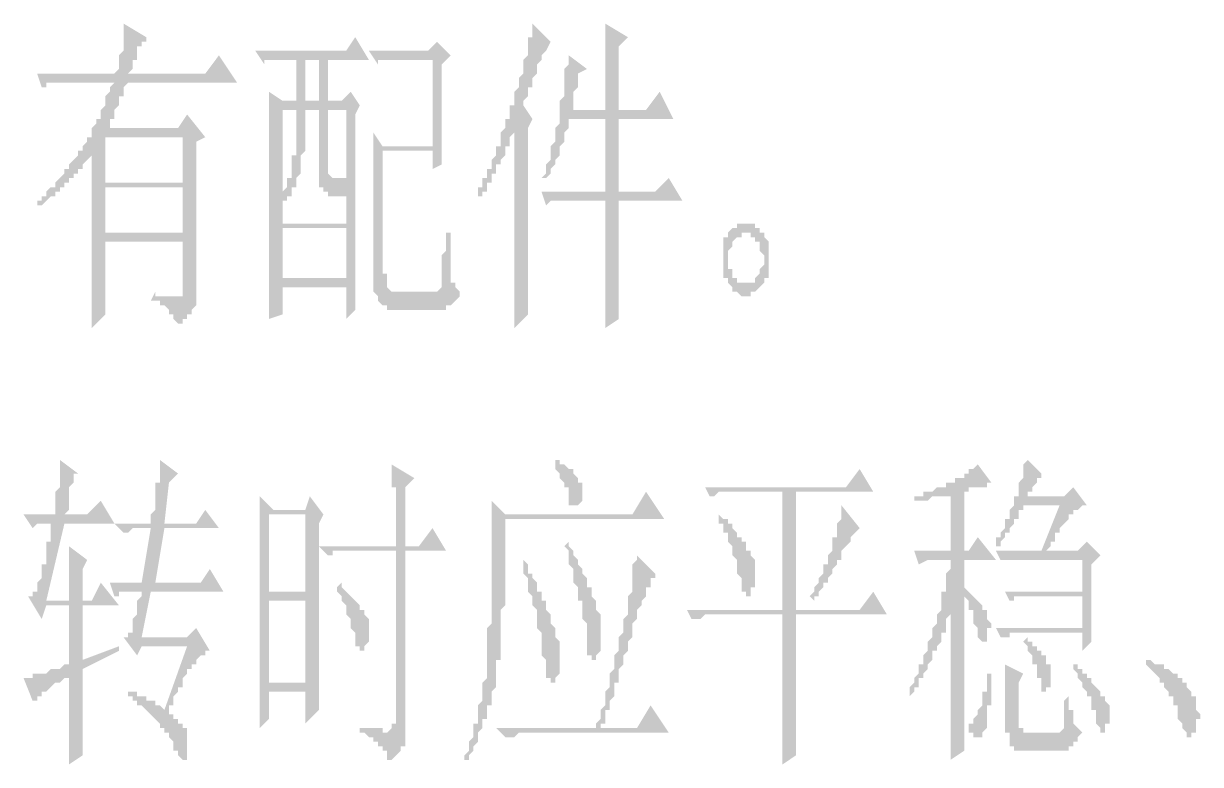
# Model space of a CAD drawing. Header units: millimetres. Extents: x 0 to 275, y 0 to 194.
# Drawn here: x 221.42 to 237.87, y 88.75 to 99.1 of the extents above; entities that cross this region are included whole.
import ezdxf

# ---------------------------------------------------------------- set-up
doc = ezdxf.new("R2010")
doc.units = ezdxf.units.MM

msp = doc.modelspace()

# ---------------------------------------------------------------- hatches: boundary and pattern name
h = msp.add_hatch(color=0)
h.paths.add_polyline_path([(222.5675, 97.514833), (223.647, 97.514833), (223.647, 96.879833), (222.5675, 96.879833)])
h.paths.add_polyline_path([(222.5675, 96.816333), (223.647, 96.816333), (223.647, 96.181333), (222.5675, 96.181333)])
h.paths.add_polyline_path([(223.266, 95.355833), (223.2025, 95.228833), (223.266, 95.228833), (223.3295, 95.228833), (223.3295, 95.165333), (223.393, 95.165333), (223.4565, 95.101833), (223.4565, 95.038333), (223.52, 95.038333), (223.52, 94.974833), (223.5835, 94.911333), (223.647, 94.911333), (223.647, 94.974833), (223.7105, 94.974833), (223.7105, 95.038333), (223.774, 95.038333), (223.774, 95.101833), (223.8375, 95.165333), (223.8375, 95.228833), (223.8375, 95.292333), (223.8375, 97.451333), (223.9645, 97.514833), (223.7105, 97.832333), (223.5835, 97.641833), (222.5675, 97.641833), (222.631, 97.641833), (222.631, 97.705333), (222.631, 97.768833), (222.6945, 97.768833), (222.6945, 97.832333), (222.6945, 97.895833), (222.758, 97.959333), (222.758, 98.022833), (222.758, 98.086333), (222.8215, 98.086333), (222.8215, 98.149833), (222.8215, 98.213333), (222.885, 98.276833), (224.409, 98.276833), (224.155, 98.657833), (223.9645, 98.403833), (222.885, 98.403833), (222.9485, 98.467333), (222.9485, 98.530833), (222.9485, 98.594333), (223.012, 98.594333), (223.012, 98.657833), (223.012, 98.721333), (223.012, 98.784833), (223.0755, 98.784833), (223.0755, 98.848333), (223.139, 98.848333), (223.139, 98.911833), (222.8215, 99.102333), (222.8215, 99.038833), (222.8215, 98.975333), (222.8215, 98.911833), (222.8215, 98.848333), (222.8215, 98.784833), (222.8215, 98.721333), (222.758, 98.657833), (222.758, 98.594333), (222.758, 98.530833), (222.758, 98.467333), (222.6945, 98.403833), (221.615, 98.403833), (221.6785, 98.213333), (221.742, 98.213333), (221.742, 98.276833), (221.8055, 98.276833), (221.869, 98.276833), (221.9325, 98.276833), (222.6945, 98.276833), (222.631, 98.213333), (222.631, 98.149833), (222.5675, 98.086333), (222.5675, 98.022833), (222.5675, 97.959333), (222.504, 97.895833), (222.504, 97.832333), (222.504, 97.768833), (222.4405, 97.768833), (222.4405, 97.705333), (222.377, 97.641833), (222.377, 97.578333), (222.377, 97.514833), (222.3135, 97.514833), (222.3135, 97.451333), (222.25, 97.387833), (222.25, 97.324333), (222.1865, 97.324333), (222.1865, 97.260833), (222.123, 97.197333), (222.0595, 97.133833), (222.0595, 97.070333), (221.996, 97.070333), (221.996, 97.006833), (221.9325, 96.943333), (221.869, 96.879833), (221.869, 96.816333), (221.8055, 96.816333), (221.742, 96.752833), (221.742, 96.689333), (221.6785, 96.689333), (221.6785, 96.625833), (221.615, 96.625833), (221.615, 96.562333), (221.6785, 96.562333), (221.742, 96.625833), (221.8055, 96.689333), (221.869, 96.689333), (221.869, 96.752833), (221.9325, 96.752833), (221.9325, 96.816333), (221.996, 96.816333), (221.996, 96.879833), (222.0595, 96.879833), (222.0595, 96.943333), (222.123, 96.943333), (222.123, 97.006833), (222.1865, 97.006833), (222.1865, 97.070333), (222.25, 97.070333), (222.25, 97.133833), (222.3135, 97.197333), (222.377, 97.260833), (222.377, 97.197333), (222.377, 97.133833), (222.377, 97.070333), (222.377, 96.943333), (222.377, 96.879833), (222.377, 96.816333), (222.377, 96.752833), (222.377, 96.689333), (222.377, 96.625833), (222.377, 96.562333), (222.377, 96.498833), (222.377, 96.435333), (222.377, 96.371833), (222.377, 96.308333), (222.377, 96.244833), (222.377, 96.181333), (222.377, 96.117833), (222.377, 96.054333), (222.377, 95.990833), (222.377, 95.927333), (222.377, 95.863833), (222.377, 95.800333), (222.377, 95.736833), (222.377, 95.673333), (222.377, 95.609833), (222.377, 95.546333), (222.377, 95.482833), (222.377, 95.419333), (222.377, 95.355833), (222.377, 95.292333), (222.377, 95.228833), (222.377, 95.165333), (222.377, 95.101833), (222.377, 95.038333), (222.377, 94.974833), (222.377, 94.911333), (222.377, 94.847833), (222.5675, 95.038333), (222.5675, 96.054333), (223.647, 96.054333), (223.647, 95.419333), (223.647, 95.355833), (223.647, 95.292333), (223.5835, 95.292333), (223.52, 95.292333), (223.4565, 95.292333), (223.393, 95.292333), (223.3295, 95.292333), (223.266, 95.292333)])
h = msp.add_hatch(color=0)
h.paths.add_polyline_path([(229.5525, 97.895833), (229.108, 97.895833), (229.108, 97.959333), (229.108, 98.022833), (229.108, 98.086333), (229.108, 98.149833), (229.1715, 98.213333), (229.1715, 98.276833), (229.1715, 98.340333), (229.1715, 98.403833), (229.2985, 98.467333), (229.0445, 98.657833), (229.0445, 98.594333), (229.0445, 98.530833), (228.981, 98.467333), (228.981, 98.403833), (228.981, 98.340333), (228.981, 98.276833), (228.981, 98.213333), (228.981, 98.149833), (228.981, 98.086333), (228.9175, 98.022833), (228.9175, 97.959333), (228.9175, 97.895833), (228.9175, 97.832333), (228.9175, 97.768833), (228.9175, 97.705333), (228.854, 97.641833), (228.854, 97.578333), (228.854, 97.514833), (228.854, 97.451333), (228.7905, 97.387833), (228.7905, 97.324333), (228.7905, 97.260833), (228.7905, 97.197333), (228.727, 97.133833), (228.727, 97.070333), (228.727, 97.006833), (228.6635, 96.943333), (228.727, 96.943333), (228.7905, 97.006833), (228.7905, 97.070333), (228.854, 97.133833), (228.854, 97.197333), (228.9175, 97.260833), (228.9175, 97.324333), (228.9175, 97.387833), (228.981, 97.451333), (228.981, 97.514833), (228.981, 97.578333), (229.0445, 97.641833), (229.0445, 97.705333), (229.0445, 97.768833), (229.5525, 97.768833), (229.5525, 96.752833), (228.6635, 96.752833), (228.727, 96.562333), (228.7905, 96.625833), (228.854, 96.625833), (228.9175, 96.625833), (228.981, 96.625833), (229.5525, 96.625833), (229.5525, 96.562333), (229.5525, 96.498833), (229.5525, 96.435333), (229.5525, 96.371833), (229.5525, 96.308333), (229.5525, 96.244833), (229.5525, 96.181333), (229.5525, 96.117833), (229.5525, 96.054333), (229.5525, 95.990833), (229.5525, 95.927333), (229.5525, 95.863833), (229.5525, 95.800333), (229.5525, 95.736833), (229.5525, 95.673333), (229.5525, 95.609833), (229.5525, 95.546333), (229.5525, 95.482833), (229.5525, 95.419333), (229.5525, 95.355833), (229.5525, 95.292333), (229.5525, 95.228833), (229.5525, 95.165333), (229.5525, 95.101833), (229.5525, 95.038333), (229.5525, 94.974833), (229.5525, 94.911333), (229.5525, 94.847833), (229.743, 94.974833), (229.743, 95.038333), (229.743, 95.101833), (229.743, 95.165333), (229.743, 95.228833), (229.743, 95.292333), (229.743, 95.355833), (229.743, 95.419333), (229.743, 95.482833), (229.743, 95.546333), (229.743, 95.609833), (229.743, 95.673333), (229.743, 95.736833), (229.743, 95.800333), (229.743, 95.863833), (229.743, 95.927333), (229.743, 95.990833), (229.743, 96.054333), (229.743, 96.117833), (229.743, 96.181333), (229.743, 96.244833), (229.743, 96.308333), (229.743, 96.371833), (229.743, 96.435333), (229.743, 96.562333), (229.743, 96.625833), (230.632, 96.625833), (230.4415, 96.943333), (230.251, 96.752833), (229.743, 96.752833), (229.743, 97.768833), (230.505, 97.768833), (230.3145, 98.149833), (230.124, 97.895833), (229.743, 97.895833), (229.743, 98.784833), (229.87, 98.911833), (229.5525, 99.102333), (229.5525, 99.038833), (229.5525, 98.975333), (229.5525, 98.911833), (229.5525, 98.848333), (229.5525, 98.784833), (229.5525, 98.721333), (229.5525, 98.657833), (229.5525, 98.594333), (229.5525, 98.530833), (229.5525, 98.467333), (229.5525, 98.403833), (229.5525, 98.340333), (229.5525, 98.276833), (229.5525, 98.213333), (229.5525, 98.149833), (229.5525, 98.086333), (229.5525, 98.022833), (229.5525, 97.959333)])
h.paths.add_polyline_path([(228.2825, 94.847833), (228.473, 95.038333), (228.473, 95.101833), (228.473, 95.165333), (228.473, 95.228833), (228.473, 95.292333), (228.473, 95.355833), (228.473, 95.419333), (228.473, 95.482833), (228.473, 95.546333), (228.473, 95.609833), (228.473, 95.673333), (228.473, 95.736833), (228.473, 95.800333), (228.473, 97.641833), (228.5365, 97.768833), (228.4095, 97.959333), (228.4095, 98.022833), (228.473, 98.086333), (228.473, 98.149833), (228.473, 98.213333), (228.5365, 98.213333), (228.5365, 98.276833), (228.5365, 98.340333), (228.6, 98.403833), (228.6, 98.467333), (228.6, 98.530833), (228.6635, 98.594333), (228.6635, 98.657833), (228.727, 98.721333), (228.7905, 98.848333), (228.5365, 99.102333), (228.5365, 99.038833), (228.5365, 98.975333), (228.5365, 98.911833), (228.473, 98.911833), (228.473, 98.848333), (228.473, 98.784833), (228.473, 98.721333), (228.473, 98.657833), (228.4095, 98.594333), (228.4095, 98.530833), (228.4095, 98.467333), (228.4095, 98.403833), (228.346, 98.340333), (228.346, 98.276833), (228.346, 98.213333), (228.2825, 98.149833), (228.2825, 98.086333), (228.2825, 98.022833), (228.2825, 97.959333), (228.219, 97.959333), (228.219, 97.895833), (228.219, 97.832333), (228.219, 97.768833), (228.1555, 97.768833), (228.1555, 97.705333), (228.1555, 97.641833), (228.092, 97.578333), (228.092, 97.514833), (228.092, 97.451333), (228.092, 97.387833), (228.0285, 97.387833), (228.0285, 97.324333), (228.0285, 97.260833), (227.965, 97.197333), (227.965, 97.133833), (227.965, 97.070333), (227.9015, 97.070333), (227.9015, 97.006833), (227.9015, 96.943333), (227.838, 96.943333), (227.838, 96.879833), (227.838, 96.816333), (227.7745, 96.816333), (227.7745, 96.752833), (227.7745, 96.689333), (227.838, 96.689333), (227.838, 96.752833), (227.9015, 96.752833), (227.9015, 96.816333), (227.9015, 96.879833), (227.965, 96.879833), (227.965, 96.943333), (227.965, 97.006833), (228.0285, 97.006833), (228.0285, 97.070333), (228.0285, 97.133833), (228.092, 97.133833), (228.092, 97.197333), (228.1555, 97.260833), (228.1555, 97.324333), (228.1555, 97.387833), (228.219, 97.387833), (228.219, 97.451333), (228.219, 97.514833), (228.2825, 97.578333), (228.2825, 97.641833), (228.2825, 95.736833), (228.2825, 95.673333), (228.2825, 95.609833), (228.2825, 95.546333), (228.2825, 95.482833), (228.2825, 95.419333), (228.2825, 95.355833), (228.2825, 95.292333), (228.2825, 95.228833), (228.2825, 95.165333), (228.2825, 95.101833), (228.2825, 95.038333), (228.2825, 94.974833), (228.2825, 94.911333)])
h = msp.add_hatch(color=0)
h.paths.add_polyline_path([(227.2665, 98.530833), (227.3935, 98.657833), (227.203, 98.848333), (227.076, 98.721333), (226.2505, 98.721333), (226.3775, 98.530833), (226.3775, 98.594333), (226.441, 98.594333), (226.5045, 98.594333), (226.568, 98.594333), (227.1395, 98.594333), (227.1395, 97.387833), (226.441, 97.387833), (226.314, 97.578333), (226.314, 97.514833), (226.314, 97.451333), (226.314, 97.387833), (226.314, 97.324333), (226.314, 97.260833), (226.314, 97.197333), (226.314, 97.133833), (226.314, 97.070333), (226.314, 97.006833), (226.314, 96.943333), (226.314, 96.879833), (226.314, 96.816333), (226.314, 96.752833), (226.314, 96.689333), (226.314, 96.625833), (226.314, 96.562333), (226.314, 96.498833), (226.314, 96.435333), (226.314, 96.371833), (226.314, 96.308333), (226.314, 96.244833), (226.314, 96.181333), (226.314, 96.117833), (226.314, 96.054333), (226.314, 95.990833), (226.314, 95.927333), (226.314, 95.863833), (226.314, 95.800333), (226.314, 95.736833), (226.314, 95.673333), (226.314, 95.609833), (226.314, 95.546333), (226.314, 95.482833), (226.314, 95.419333), (226.314, 95.355833), (226.3775, 95.292333), (226.3775, 95.228833), (226.441, 95.165333), (226.5045, 95.165333), (226.5045, 95.101833), (226.568, 95.101833), (226.6315, 95.101833), (227.2665, 95.101833), (227.33, 95.101833), (227.33, 95.165333), (227.3935, 95.165333), (227.457, 95.228833), (227.5205, 95.292333), (227.5205, 95.355833), (227.457, 95.419333), (227.457, 95.482833), (227.3935, 95.482833), (227.3935, 95.546333), (227.3935, 95.609833), (227.3935, 95.673333), (227.3935, 95.736833), (227.3935, 95.800333), (227.3935, 95.863833), (227.3935, 95.927333), (227.3935, 95.990833), (227.3935, 96.054333), (227.3935, 96.117833), (227.3935, 96.181333), (227.33, 96.181333), (227.33, 96.117833), (227.33, 96.054333), (227.33, 95.990833), (227.33, 95.927333), (227.2665, 95.863833), (227.2665, 95.800333), (227.2665, 95.736833), (227.2665, 95.673333), (227.2665, 95.609833), (227.2665, 95.546333), (227.2665, 95.482833), (227.2665, 95.419333), (227.203, 95.355833), (227.1395, 95.355833), (226.695, 95.355833), (226.6315, 95.355833), (226.568, 95.355833), (226.5045, 95.419333), (226.5045, 95.482833), (226.5045, 95.546333), (226.5045, 95.609833), (226.441, 95.609833), (226.441, 97.324333), (227.1395, 97.324333), (227.1395, 97.070333), (227.2665, 97.133833), (227.2665, 97.197333), (227.2665, 97.260833), (227.2665, 97.324333), (227.2665, 97.387833), (227.2665, 97.451333), (227.2665, 97.514833), (227.2665, 97.578333), (227.2665, 97.641833), (227.2665, 97.705333), (227.2665, 97.768833), (227.2665, 97.832333), (227.2665, 97.895833), (227.2665, 97.959333), (227.2665, 98.022833), (227.2665, 98.086333), (227.2665, 98.149833), (227.2665, 98.213333), (227.2665, 98.276833), (227.2665, 98.340333), (227.2665, 98.403833), (227.2665, 98.467333)])
h.paths.add_polyline_path([(226.06, 97.832333), (226.1235, 97.959333), (225.9965, 98.149833), (225.8695, 98.022833), (225.679, 98.022833), (225.679, 98.594333), (226.2505, 98.594333), (226.06, 98.911833), (225.933, 98.721333), (224.663, 98.721333), (224.79, 98.530833), (224.79, 98.594333), (224.8535, 98.594333), (224.917, 98.594333), (224.9805, 98.594333), (225.044, 98.594333), (225.2345, 98.594333), (225.2345, 98.022833), (225.044, 98.022833), (224.8535, 98.149833), (224.8535, 98.086333), (224.8535, 98.022833), (224.8535, 97.959333), (224.8535, 97.895833), (224.8535, 97.832333), (224.8535, 97.768833), (224.8535, 97.705333), (224.8535, 97.641833), (224.8535, 97.578333), (224.8535, 97.514833), (224.8535, 97.451333), (224.8535, 97.387833), (224.8535, 97.324333), (224.8535, 97.260833), (224.8535, 97.197333), (224.8535, 97.133833), (224.8535, 97.070333), (224.8535, 97.006833), (224.8535, 96.943333), (224.8535, 96.879833), (224.8535, 96.816333), (224.8535, 96.752833), (224.8535, 96.689333), (224.8535, 96.625833), (224.8535, 96.562333), (224.8535, 96.498833), (224.8535, 96.435333), (224.8535, 96.371833), (224.8535, 96.308333), (224.8535, 96.244833), (224.8535, 96.181333), (224.8535, 96.117833), (224.8535, 96.054333), (224.8535, 95.990833), (224.8535, 95.927333), (224.8535, 95.863833), (224.8535, 95.800333), (224.8535, 95.736833), (224.8535, 95.673333), (224.8535, 95.609833), (224.8535, 95.546333), (224.8535, 95.482833), (224.8535, 95.419333), (224.8535, 95.355833), (224.8535, 95.292333), (224.8535, 95.228833), (224.8535, 95.165333), (224.8535, 95.101833), (224.8535, 95.038333), (224.8535, 94.974833), (225.044, 95.038333), (225.044, 95.419333), (225.933, 95.419333), (225.933, 94.974833), (226.06, 95.101833), (226.06, 95.165333), (226.06, 95.228833), (226.06, 95.292333), (226.06, 95.355833), (226.06, 95.419333), (226.06, 95.482833), (226.06, 95.546333), (226.06, 95.609833), (226.06, 95.673333), (226.06, 95.736833), (226.06, 95.800333), (226.06, 95.863833), (226.06, 95.927333), (226.06, 95.990833), (226.06, 96.054333), (226.06, 96.117833), (226.06, 96.181333), (226.06, 96.244833), (226.06, 96.308333), (226.06, 96.371833), (226.06, 96.435333), (226.06, 96.498833), (226.06, 96.562333), (226.06, 96.625833), (226.06, 96.689333), (226.06, 96.752833), (226.06, 96.816333), (226.06, 96.879833), (226.06, 96.943333), (226.06, 97.006833), (226.06, 97.070333), (226.06, 97.133833), (226.06, 97.197333), (226.06, 97.260833), (226.06, 97.324333), (226.06, 97.387833), (226.06, 97.451333), (226.06, 97.514833), (226.06, 97.578333), (226.06, 97.641833), (226.06, 97.705333), (226.06, 97.768833)])
h.paths.add_polyline_path([(225.3615, 98.594333), (225.552, 98.594333), (225.552, 98.022833), (225.3615, 98.022833)])
h.paths.add_polyline_path([(225.679, 97.895833), (225.933, 97.895833), (225.933, 96.943333), (225.806, 96.943333), (225.7425, 96.943333), (225.679, 97.006833), (225.679, 97.070333)])
h.paths.add_polyline_path([(225.3615, 97.895833), (225.552, 97.895833), (225.552, 97.006833), (225.552, 96.943333), (225.552, 96.879833), (225.552, 96.816333), (225.6155, 96.816333), (225.6155, 96.752833), (225.679, 96.752833), (225.679, 96.689333), (225.7425, 96.689333), (225.933, 96.689333), (225.933, 96.308333), (225.044, 96.308333), (225.044, 96.562333), (225.044, 96.625833), (225.1075, 96.625833), (225.1075, 96.689333), (225.171, 96.689333), (225.171, 96.752833), (225.171, 96.816333), (225.2345, 96.816333), (225.2345, 96.879833), (225.2345, 96.943333), (225.298, 97.006833), (225.298, 97.070333), (225.298, 97.133833), (225.298, 97.197333), (225.298, 97.260833), (225.3615, 97.324333), (225.3615, 97.387833), (225.3615, 97.451333), (225.3615, 97.514833), (225.3615, 97.578333), (225.3615, 97.641833), (225.3615, 97.705333), (225.3615, 97.768833), (225.3615, 97.832333)])
h.paths.add_polyline_path([(225.044, 97.895833), (225.2345, 97.895833), (225.2345, 97.832333), (225.2345, 97.768833), (225.2345, 97.705333), (225.2345, 97.641833), (225.2345, 97.578333), (225.2345, 97.514833), (225.2345, 97.451333), (225.2345, 97.387833), (225.2345, 97.324333), (225.2345, 97.260833), (225.171, 97.260833), (225.171, 97.197333), (225.171, 97.133833), (225.171, 97.070333), (225.171, 97.006833), (225.171, 96.943333), (225.1075, 96.943333), (225.1075, 96.879833), (225.1075, 96.816333), (225.044, 96.752833), (225.044, 96.689333)])
h.paths.add_polyline_path([(225.044, 96.244833), (225.933, 96.244833), (225.933, 95.546333), (225.044, 95.546333)])
h = msp.add_hatch(color=0)
h.paths.add_polyline_path([(231.8385, 95.990833), (231.8385, 96.054333), (231.775, 96.117833), (231.775, 96.181333), (231.7115, 96.181333), (231.7115, 96.244833), (231.648, 96.244833), (231.648, 96.308333), (231.5845, 96.308333), (231.521, 96.308333), (231.4575, 96.308333), (231.394, 96.308333), (231.394, 96.244833), (231.3305, 96.244833), (231.267, 96.181333), (231.267, 96.117833), (231.2035, 96.117833), (231.2035, 96.054333), (231.2035, 95.990833), (231.2035, 95.927333), (231.2035, 95.863833), (231.2035, 95.800333), (231.2035, 95.736833), (231.2035, 95.673333), (231.2035, 95.609833), (231.2035, 95.546333), (231.267, 95.546333), (231.267, 95.482833), (231.3305, 95.419333), (231.3305, 95.355833), (231.394, 95.355833), (231.4575, 95.292333), (231.521, 95.292333), (231.5845, 95.292333), (231.5845, 95.355833), (231.648, 95.355833), (231.7115, 95.419333), (231.775, 95.482833), (231.775, 95.546333), (231.8385, 95.546333), (231.8385, 95.609833), (231.8385, 95.673333), (231.8385, 95.736833), (231.8385, 95.800333), (231.8385, 95.863833), (231.8385, 95.927333)])
h.paths.add_polyline_path([(231.648, 95.482833), (231.5845, 95.482833), (231.521, 95.482833), (231.4575, 95.482833), (231.394, 95.482833), (231.394, 95.546333), (231.3305, 95.546333), (231.3305, 95.609833), (231.3305, 95.673333), (231.267, 95.673333), (231.267, 95.736833), (231.267, 95.800333), (231.267, 95.863833), (231.267, 95.927333), (231.3305, 95.990833), (231.3305, 96.054333), (231.394, 96.117833), (231.4575, 96.117833), (231.4575, 96.181333), (231.521, 96.181333), (231.5845, 96.181333), (231.5845, 96.117833), (231.648, 96.117833), (231.648, 96.054333), (231.7115, 96.054333), (231.7115, 95.990833), (231.7115, 95.927333), (231.775, 95.863833), (231.775, 95.800333), (231.775, 95.736833), (231.7115, 95.673333), (231.7115, 95.609833), (231.648, 95.546333)])
h = msp.add_hatch(color=0)
h.paths.add_polyline_path([(222.0595, 88.751833), (222.25, 88.878833), (222.25, 88.942333), (222.25, 89.005833), (222.25, 89.069333), (222.25, 89.132833), (222.25, 89.196333), (222.25, 89.259833), (222.25, 89.323333), (222.25, 89.386833), (222.25, 89.450333), (222.25, 89.513833), (222.25, 89.577333), (222.25, 89.640833), (222.25, 89.704333), (222.25, 89.767833), (222.25, 89.831333), (222.25, 89.894833), (222.25, 89.958333), (222.25, 90.021833), (222.25, 90.085333), (222.758, 90.339333), (222.758, 90.402833), (222.25, 90.212333), (222.25, 90.974333), (222.758, 90.974333), (222.504, 91.291833), (222.377, 91.037833), (222.25, 91.037833), (222.25, 91.482333), (222.3135, 91.609333), (222.0595, 91.799833), (222.0595, 91.736333), (222.0595, 91.672833), (222.0595, 91.609333), (222.0595, 91.545833), (222.0595, 91.482333), (222.0595, 91.418833), (222.0595, 91.355333), (222.0595, 91.291833), (222.0595, 91.228333), (222.0595, 91.164833), (222.0595, 91.101333), (222.0595, 91.037833), (221.742, 91.037833), (221.996, 92.117333), (222.6945, 92.117333), (222.504, 92.434833), (222.3135, 92.244333), (221.996, 92.244333), (222.0595, 92.307833), (222.0595, 92.371333), (222.0595, 92.434833), (222.0595, 92.498333), (222.0595, 92.561833), (222.0595, 92.625333), (222.123, 92.688833), (222.123, 92.752333), (222.123, 92.815833), (222.1865, 92.815833), (221.9325, 93.006333), (221.9325, 92.942833), (221.9325, 92.879333), (221.9325, 92.815833), (221.9325, 92.752333), (221.9325, 92.688833), (221.9325, 92.625333), (221.869, 92.561833), (221.869, 92.498333), (221.869, 92.434833), (221.869, 92.371333), (221.869, 92.307833), (221.869, 92.244333), (221.4245, 92.244333), (221.5515, 92.053833), (221.615, 92.117333), (221.6785, 92.117333), (221.742, 92.117333), (221.8055, 92.117333), (221.8055, 92.053833), (221.8055, 91.990333), (221.8055, 91.926833), (221.8055, 91.863333), (221.742, 91.863333), (221.742, 91.799833), (221.742, 91.736333), (221.742, 91.672833), (221.742, 91.609333), (221.742, 91.545833), (221.6785, 91.545833), (221.6785, 91.482333), (221.6785, 91.418833), (221.6785, 91.355333), (221.615, 91.291833), (221.615, 91.228333), (221.615, 91.164833), (221.5515, 91.164833), (221.5515, 91.101333), (221.488, 91.101333), (221.6785, 90.783833), (221.742, 90.974333), (222.0595, 90.974333), (222.0595, 90.148833), (221.996, 90.148833), (221.9325, 90.085333), (221.869, 90.085333), (221.8055, 90.085333), (221.742, 90.021833), (221.6785, 90.021833), (221.615, 90.021833), (221.5515, 90.021833), (221.5515, 89.958333), (221.488, 89.958333), (221.4245, 89.958333), (221.5515, 89.640833), (221.615, 89.640833), (221.615, 89.704333), (221.6785, 89.704333), (221.6785, 89.767833), (221.742, 89.767833), (221.8055, 89.831333), (221.869, 89.894833), (221.9325, 89.894833), (221.996, 89.958333), (222.0595, 89.958333), (222.0595, 89.894833), (222.0595, 89.831333), (222.0595, 89.767833), (222.0595, 89.704333), (222.0595, 89.640833), (222.0595, 89.577333), (222.0595, 89.513833), (222.0595, 89.450333), (222.0595, 89.386833), (222.0595, 89.323333), (222.0595, 89.259833), (222.0595, 89.196333), (222.0595, 89.132833), (222.0595, 89.069333), (222.0595, 89.005833), (222.0595, 88.942333), (222.0595, 88.878833), (222.0595, 88.815333)])
h.paths.add_polyline_path([(223.5835, 92.815833), (223.3295, 93.006333), (223.3295, 92.942833), (223.3295, 92.879333), (223.3295, 92.815833), (223.3295, 92.752333), (223.3295, 92.688833), (223.266, 92.688833), (223.266, 92.625333), (223.266, 92.561833), (223.266, 92.498333), (223.266, 92.434833), (223.266, 92.371333), (223.266, 92.307833), (223.2025, 92.244333), (223.2025, 92.180833), (223.2025, 92.117333), (222.6945, 92.117333), (222.8215, 91.990333), (222.885, 91.990333), (222.9485, 92.053833), (223.012, 92.053833), (223.0755, 92.053833), (223.2025, 92.053833), (223.0755, 91.291833), (222.631, 91.291833), (222.6945, 91.101333), (222.758, 91.101333), (222.758, 91.164833), (222.8215, 91.164833), (222.885, 91.164833), (222.9485, 91.164833), (223.0755, 91.164833), (223.0755, 91.101333), (223.012, 91.037833), (223.012, 90.974333), (223.012, 90.910833), (223.012, 90.847333), (222.9485, 90.783833), (222.9485, 90.720333), (222.9485, 90.656833), (222.9485, 90.593333), (222.885, 90.593333), (222.885, 90.529833), (222.8215, 90.529833), (223.012, 90.275833), (223.0755, 90.402833), (223.7105, 90.402833), (223.393, 89.513833), (223.3295, 89.577333), (223.266, 89.577333), (223.266, 89.640833), (223.2025, 89.640833), (223.139, 89.640833), (223.139, 89.704333), (223.0755, 89.704333), (223.012, 89.704333), (223.012, 89.767833), (222.9485, 89.767833), (222.885, 89.767833), (222.885, 89.831333), (222.885, 89.704333), (222.9485, 89.704333), (222.9485, 89.640833), (223.012, 89.640833), (223.012, 89.577333), (223.0755, 89.577333), (223.139, 89.513833), (223.2025, 89.450333), (223.266, 89.386833), (223.3295, 89.323333), (223.3295, 89.259833), (223.393, 89.259833), (223.393, 89.196333), (223.4565, 89.196333), (223.4565, 89.132833), (223.52, 89.069333), (223.52, 89.005833), (223.52, 88.942333), (223.5835, 88.942333), (223.5835, 88.878833), (223.647, 88.815333), (223.7105, 88.815333), (223.7105, 88.878833), (223.7105, 88.942333), (223.7105, 89.005833), (223.7105, 89.069333), (223.7105, 89.132833), (223.7105, 89.196333), (223.7105, 89.259833), (223.647, 89.259833), (223.647, 89.323333), (223.5835, 89.323333), (223.5835, 89.386833), (223.52, 89.386833), (223.52, 89.450333), (223.4565, 89.450333), (223.4565, 89.513833), (223.4565, 89.577333), (223.52, 89.577333), (223.52, 89.640833), (223.52, 89.704333), (223.5835, 89.767833), (223.5835, 89.831333), (223.647, 89.831333), (223.647, 89.894833), (223.647, 89.958333), (223.7105, 90.021833), (223.7105, 90.085333), (223.774, 90.085333), (223.774, 90.148833), (223.8375, 90.148833), (223.8375, 90.212333), (223.901, 90.275833), (223.9645, 90.275833), (223.9645, 90.339333), (224.028, 90.339333), (223.8375, 90.656833), (223.7105, 90.529833), (223.0755, 90.529833), (223.2025, 91.164833), (224.2185, 91.164833), (224.028, 91.482333), (223.901, 91.291833), (223.266, 91.291833), (223.393, 92.053833), (224.155, 92.053833), (223.9645, 92.307833), (223.8375, 92.117333), (223.393, 92.117333), (223.4565, 92.688833)])
h = msp.add_hatch(color=0)
h.paths.add_polyline_path([(226.6315, 91.799833), (225.552, 91.799833), (225.679, 91.672833), (225.7425, 91.672833), (225.7425, 91.736333), (225.806, 91.736333), (225.8695, 91.736333), (225.933, 91.736333), (226.6315, 91.736333), (226.6315, 89.386833), (226.6315, 89.323333), (226.568, 89.323333), (226.568, 89.259833), (226.5045, 89.196333), (226.441, 89.196333), (226.441, 89.259833), (226.3775, 89.259833), (226.314, 89.259833), (226.2505, 89.259833), (226.187, 89.259833), (226.1235, 89.259833), (226.1235, 89.196333), (226.187, 89.196333), (226.2505, 89.132833), (226.314, 89.132833), (226.314, 89.069333), (226.3775, 89.069333), (226.3775, 89.005833), (226.441, 89.005833), (226.441, 88.942333), (226.5045, 88.942333), (226.5045, 88.878833), (226.5045, 88.815333), (226.568, 88.815333), (226.6315, 88.878833), (226.695, 88.942333), (226.695, 89.005833), (226.7585, 89.005833), (226.7585, 89.069333), (226.7585, 89.132833), (226.7585, 89.196333), (226.7585, 89.259833), (226.7585, 89.323333), (226.7585, 91.736333), (227.33, 91.736333), (227.1395, 92.053833), (226.949, 91.799833), (226.7585, 91.799833), (226.7585, 92.625333), (226.8855, 92.752333), (226.568, 92.942833), (226.568, 92.879333), (226.568, 92.815833), (226.568, 92.752333), (226.568, 92.688833), (226.568, 92.625333), (226.6315, 92.625333), (226.6315, 92.561833), (226.6315, 92.498333), (226.6315, 92.434833), (226.6315, 92.371333), (226.6315, 92.307833), (226.6315, 92.244333), (226.6315, 92.180833), (226.6315, 92.117333), (226.6315, 92.053833), (226.6315, 91.990333), (226.6315, 91.926833), (226.6315, 91.863333)])
h.paths.add_polyline_path([(225.8695, 91.291833), (225.806, 91.228333), (225.806, 91.164833), (225.8695, 91.101333), (225.8695, 91.037833), (225.933, 90.974333), (225.933, 90.910833), (225.933, 90.847333), (225.9965, 90.783833), (225.9965, 90.720333), (225.9965, 90.656833), (226.06, 90.593333), (226.06, 90.529833), (226.06, 90.466333), (226.06, 90.402833), (226.1235, 90.402833), (226.1235, 90.339333), (226.187, 90.339333), (226.187, 90.402833), (226.2505, 90.466333), (226.2505, 90.529833), (226.2505, 90.593333), (226.2505, 90.656833), (226.2505, 90.720333), (226.2505, 90.783833), (226.187, 90.847333), (226.187, 90.910833), (226.1235, 90.910833), (226.1235, 90.974333), (226.06, 91.037833), (225.9965, 91.101333), (225.933, 91.164833), (225.8695, 91.228333)])
h.paths.add_polyline_path([(224.8535, 92.244333), (225.3615, 92.244333), (225.3615, 91.164833), (224.8535, 91.164833)])
h.paths.add_polyline_path([(224.8535, 91.037833), (225.3615, 91.037833), (225.3615, 89.894833), (224.8535, 89.894833)])
h.paths.add_polyline_path([(225.552, 90.656833), (225.552, 92.117333), (225.6155, 92.244333), (225.425, 92.498333), (225.3615, 92.307833), (224.917, 92.307833), (224.7265, 92.498333), (224.7265, 92.434833), (224.7265, 92.371333), (224.7265, 92.307833), (224.7265, 92.244333), (224.7265, 92.180833), (224.7265, 92.117333), (224.7265, 92.053833), (224.7265, 91.990333), (224.7265, 91.926833), (224.7265, 91.863333), (224.7265, 91.799833), (224.7265, 91.736333), (224.7265, 91.672833), (224.7265, 91.609333), (224.7265, 91.545833), (224.7265, 91.482333), (224.7265, 91.418833), (224.7265, 91.355333), (224.7265, 91.291833), (224.7265, 91.228333), (224.7265, 91.164833), (224.7265, 91.101333), (224.7265, 91.037833), (224.7265, 90.974333), (224.7265, 90.910833), (224.7265, 90.847333), (224.7265, 90.783833), (224.7265, 90.720333), (224.7265, 90.656833), (224.7265, 90.593333), (224.7265, 90.529833), (224.7265, 90.466333), (224.7265, 90.402833), (224.7265, 90.339333), (224.7265, 90.275833), (224.7265, 90.212333), (224.7265, 90.148833), (224.7265, 90.085333), (224.7265, 90.021833), (224.7265, 89.958333), (224.7265, 89.894833), (224.7265, 89.831333), (224.7265, 89.767833), (224.7265, 89.704333), (224.7265, 89.640833), (224.7265, 89.577333), (224.7265, 89.513833), (224.7265, 89.450333), (224.7265, 89.386833), (224.7265, 89.323333), (224.7265, 89.259833), (224.8535, 89.386833), (224.8535, 89.767833), (225.3615, 89.767833), (225.3615, 89.323333), (225.552, 89.513833), (225.552, 89.577333), (225.552, 89.640833), (225.552, 89.704333), (225.552, 89.767833), (225.552, 89.831333), (225.552, 89.894833), (225.552, 89.958333), (225.552, 90.021833), (225.552, 90.085333), (225.552, 90.148833), (225.552, 90.212333), (225.552, 90.275833), (225.552, 90.339333), (225.552, 90.402833), (225.552, 90.466333), (225.552, 90.529833), (225.552, 90.593333)])
h = msp.add_hatch(color=0)
h.paths.add_polyline_path([(228.4095, 91.609333), (228.4095, 91.545833), (228.4095, 91.482333), (228.4095, 91.418833), (228.473, 91.355333), (228.473, 91.291833), (228.473, 91.228333), (228.473, 91.164833), (228.5365, 91.101333), (228.5365, 91.037833), (228.5365, 90.974333), (228.6, 90.910833), (228.6, 90.847333), (228.6, 90.783833), (228.6, 90.720333), (228.6, 90.656833), (228.6635, 90.593333), (228.6635, 90.529833), (228.6635, 90.466333), (228.6635, 90.402833), (228.6635, 90.339333), (228.6635, 90.275833), (228.727, 90.212333), (228.727, 90.148833), (228.727, 90.085333), (228.727, 90.021833), (228.727, 89.958333), (228.7905, 89.958333), (228.7905, 89.894833), (228.854, 89.894833), (228.854, 89.958333), (228.9175, 90.021833), (228.9175, 90.085333), (228.9175, 90.148833), (228.9175, 90.212333), (228.9175, 90.275833), (228.9175, 90.339333), (228.9175, 90.402833), (228.9175, 90.466333), (228.854, 90.529833), (228.854, 90.593333), (228.854, 90.656833), (228.7905, 90.720333), (228.7905, 90.783833), (228.7905, 90.847333), (228.727, 90.910833), (228.727, 90.974333), (228.727, 91.037833), (228.6635, 91.037833), (228.6635, 91.101333), (228.6635, 91.164833), (228.6, 91.164833), (228.6, 91.228333), (228.6, 91.291833), (228.5365, 91.355333), (228.5365, 91.418833), (228.473, 91.418833), (228.473, 91.482333), (228.473, 91.545833)])
h.paths.add_polyline_path([(229.0445, 91.863333), (228.981, 91.799833), (229.0445, 91.736333), (229.0445, 91.672833), (229.0445, 91.609333), (229.0445, 91.545833), (229.108, 91.482333), (229.108, 91.418833), (229.108, 91.355333), (229.108, 91.291833), (229.1715, 91.228333), (229.1715, 91.164833), (229.1715, 91.101333), (229.1715, 91.037833), (229.235, 91.037833), (229.235, 90.974333), (229.235, 90.910833), (229.235, 90.847333), (229.235, 90.783833), (229.2985, 90.720333), (229.2985, 90.656833), (229.2985, 90.593333), (229.2985, 90.529833), (229.2985, 90.466333), (229.2985, 90.402833), (229.2985, 90.339333), (229.2985, 90.275833), (229.362, 90.275833), (229.362, 90.212333), (229.4255, 90.212333), (229.4255, 90.275833), (229.489, 90.339333), (229.489, 90.402833), (229.489, 90.466333), (229.489, 90.529833), (229.489, 90.593333), (229.489, 90.656833), (229.489, 90.720333), (229.489, 90.783833), (229.489, 90.847333), (229.4255, 90.910833), (229.4255, 90.974333), (229.4255, 91.037833), (229.362, 91.101333), (229.362, 91.164833), (229.362, 91.228333), (229.2985, 91.228333), (229.2985, 91.291833), (229.2985, 91.355333), (229.235, 91.418833), (229.235, 91.482333), (229.1715, 91.545833), (229.1715, 91.609333), (229.108, 91.672833), (229.108, 91.736333), (229.0445, 91.799833)])
h.paths.add_polyline_path([(228.0285, 89.259833), (228.1555, 89.132833), (228.219, 89.132833), (228.2825, 89.132833), (228.346, 89.196333), (228.4095, 89.196333), (230.4415, 89.196333), (230.1875, 89.577333), (229.997, 89.259833), (229.489, 89.259833), (229.489, 89.323333), (229.5525, 89.323333), (229.5525, 89.386833), (229.5525, 89.450333), (229.5525, 89.513833), (229.616, 89.513833), (229.616, 89.577333), (229.616, 89.640833), (229.6795, 89.704333), (229.6795, 89.767833), (229.6795, 89.831333), (229.6795, 89.894833), (229.743, 89.894833), (229.743, 89.958333), (229.743, 90.021833), (229.743, 90.085333), (229.8065, 90.148833), (229.8065, 90.212333), (229.8065, 90.275833), (229.87, 90.339333), (229.87, 90.402833), (229.87, 90.466333), (229.9335, 90.529833), (229.9335, 90.593333), (229.9335, 90.656833), (229.9335, 90.720333), (229.997, 90.783833), (229.997, 90.847333), (229.997, 90.910833), (230.0605, 90.974333), (230.0605, 91.037833), (230.124, 91.101333), (230.124, 91.164833), (230.124, 91.228333), (230.1875, 91.228333), (230.1875, 91.291833), (230.1875, 91.355333), (230.251, 91.355333), (230.251, 91.418833), (229.997, 91.672833), (229.997, 91.609333), (229.9335, 91.545833), (229.9335, 91.482333), (229.9335, 91.418833), (229.9335, 91.355333), (229.9335, 91.291833), (229.9335, 91.228333), (229.9335, 91.164833), (229.87, 91.101333), (229.87, 91.037833), (229.87, 90.974333), (229.87, 90.910833), (229.87, 90.847333), (229.8065, 90.783833), (229.8065, 90.720333), (229.8065, 90.656833), (229.8065, 90.593333), (229.743, 90.529833), (229.743, 90.466333), (229.743, 90.402833), (229.743, 90.339333), (229.6795, 90.275833), (229.6795, 90.212333), (229.6795, 90.148833), (229.6795, 90.085333), (229.616, 90.021833), (229.616, 89.958333), (229.616, 89.894833), (229.616, 89.831333), (229.5525, 89.767833), (229.5525, 89.704333), (229.5525, 89.640833), (229.5525, 89.577333), (229.489, 89.513833), (229.489, 89.450333), (229.489, 89.386833), (229.4255, 89.323333), (229.4255, 89.259833)])
h.paths.add_polyline_path([(227.965, 92.434833), (227.965, 92.371333), (227.965, 92.307833), (227.965, 92.244333), (227.965, 92.180833), (227.965, 92.117333), (227.965, 92.053833), (227.965, 91.990333), (227.965, 91.926833), (227.965, 91.863333), (227.965, 91.799833), (227.965, 91.736333), (227.965, 91.672833), (227.965, 91.609333), (227.965, 91.545833), (227.965, 91.482333), (227.965, 91.418833), (227.965, 91.355333), (227.965, 91.291833), (227.965, 91.228333), (227.965, 91.164833), (227.965, 91.101333), (227.965, 91.037833), (227.965, 90.974333), (227.965, 90.910833), (227.965, 90.847333), (227.965, 90.783833), (227.965, 90.720333), (227.9015, 90.656833), (227.9015, 90.593333), (227.9015, 90.529833), (227.9015, 90.466333), (227.9015, 90.402833), (227.9015, 90.339333), (227.9015, 90.275833), (227.9015, 90.212333), (227.9015, 90.148833), (227.9015, 90.085333), (227.9015, 90.021833), (227.9015, 89.958333), (227.838, 89.894833), (227.838, 89.831333), (227.838, 89.767833), (227.838, 89.704333), (227.838, 89.640833), (227.7745, 89.577333), (227.7745, 89.513833), (227.7745, 89.450333), (227.7745, 89.386833), (227.7745, 89.323333), (227.711, 89.323333), (227.711, 89.259833), (227.711, 89.196333), (227.711, 89.132833), (227.6475, 89.069333), (227.6475, 89.005833), (227.6475, 88.942333), (227.584, 88.878833), (227.584, 88.815333), (227.6475, 88.815333), (227.6475, 88.878833), (227.711, 88.942333), (227.711, 89.005833), (227.7745, 89.069333), (227.7745, 89.132833), (227.7745, 89.196333), (227.838, 89.259833), (227.838, 89.323333), (227.838, 89.386833), (227.9015, 89.386833), (227.9015, 89.450333), (227.9015, 89.513833), (227.9015, 89.577333), (227.965, 89.577333), (227.965, 89.640833), (227.965, 89.704333), (227.965, 89.767833), (228.0285, 89.831333), (228.0285, 89.894833), (228.0285, 89.958333), (228.0285, 90.021833), (228.0285, 90.085333), (228.0285, 90.148833), (228.0285, 90.212333), (228.092, 90.212333), (228.092, 90.275833), (228.092, 90.339333), (228.092, 90.402833), (228.092, 90.466333), (228.092, 90.529833), (228.092, 90.593333), (228.092, 90.656833), (228.092, 90.720333), (228.092, 90.783833), (228.092, 90.847333), (228.092, 90.910833), (228.1555, 90.974333), (228.1555, 91.037833), (228.1555, 91.101333), (228.1555, 91.164833), (228.1555, 91.228333), (228.1555, 91.291833), (228.1555, 91.355333), (228.1555, 91.418833), (228.1555, 91.482333), (228.1555, 91.545833), (228.1555, 91.609333), (228.1555, 91.672833), (228.1555, 91.736333), (228.1555, 91.799833), (228.1555, 91.863333), (228.1555, 91.926833), (228.1555, 91.990333), (228.1555, 92.053833), (228.1555, 92.117333), (228.1555, 92.180833), (230.378, 92.180833), (230.124, 92.561833), (229.9335, 92.244333), (228.1555, 92.244333)])
h.paths.add_polyline_path([(228.854, 93.006333), (228.854, 92.942833), (228.854, 92.879333), (228.9175, 92.815833), (228.9175, 92.752333), (228.981, 92.688833), (228.981, 92.625333), (229.0445, 92.625333), (229.0445, 92.561833), (229.0445, 92.498333), (229.0445, 92.434833), (229.0445, 92.371333), (229.108, 92.371333), (229.1715, 92.371333), (229.235, 92.434833), (229.235, 92.498333), (229.235, 92.561833), (229.235, 92.625333), (229.235, 92.688833), (229.1715, 92.688833), (229.1715, 92.752333), (229.108, 92.815833), (229.108, 92.879333), (229.0445, 92.879333), (228.981, 92.942833), (228.9175, 92.942833), (228.9175, 93.006333)])
h = msp.add_hatch(color=0)
h.paths.add_polyline_path([(233.8705, 92.498333), (233.8705, 92.434833), (233.934, 92.434833), (233.9975, 92.434833), (234.061, 92.434833), (234.1245, 92.498333), (234.188, 92.498333), (234.2515, 92.498333), (234.315, 92.498333), (234.3785, 92.498333), (234.3785, 91.736333), (233.8705, 91.736333), (233.934, 91.545833), (234.061, 91.609333), (234.3785, 91.609333), (234.3785, 91.545833), (234.3785, 91.482333), (234.315, 91.418833), (234.315, 91.355333), (234.315, 91.291833), (234.315, 91.228333), (234.315, 91.164833), (234.2515, 91.164833), (234.2515, 91.101333), (234.2515, 91.037833), (234.2515, 90.974333), (234.2515, 90.910833), (234.188, 90.847333), (234.188, 90.783833), (234.188, 90.720333), (234.1245, 90.656833), (234.1245, 90.593333), (234.1245, 90.529833), (234.061, 90.466333), (234.061, 90.402833), (234.061, 90.339333), (233.9975, 90.275833), (233.9975, 90.212333), (233.9975, 90.148833), (233.934, 90.148833), (233.934, 90.085333), (233.934, 90.021833), (233.8705, 89.958333), (233.8705, 89.894833), (233.807, 89.831333), (233.807, 89.767833), (233.807, 89.704333), (233.8705, 89.767833), (233.8705, 89.831333), (233.934, 89.831333), (233.934, 89.894833), (233.934, 89.958333), (233.9975, 89.958333), (233.9975, 90.021833), (234.061, 90.085333), (234.061, 90.148833), (234.1245, 90.212333), (234.1245, 90.275833), (234.1245, 90.339333), (234.188, 90.339333), (234.188, 90.402833), (234.2515, 90.466333), (234.2515, 90.529833), (234.2515, 90.593333), (234.315, 90.593333), (234.315, 90.656833), (234.315, 90.720333), (234.315, 90.783833), (234.3785, 90.847333), (234.3785, 90.910833), (234.3785, 90.847333), (234.3785, 90.783833), (234.3785, 90.720333), (234.3785, 90.656833), (234.3785, 90.593333), (234.3785, 90.529833), (234.3785, 90.466333), (234.3785, 90.402833), (234.3785, 90.339333), (234.3785, 90.275833), (234.3785, 90.212333), (234.3785, 90.148833), (234.3785, 90.085333), (234.3785, 90.021833), (234.3785, 89.958333), (234.3785, 89.894833), (234.3785, 89.831333), (234.3785, 89.767833), (234.3785, 89.704333), (234.3785, 89.640833), (234.3785, 89.577333), (234.3785, 89.513833), (234.3785, 89.450333), (234.3785, 89.386833), (234.3785, 89.323333), (234.3785, 89.259833), (234.3785, 89.196333), (234.3785, 89.132833), (234.3785, 89.069333), (234.3785, 89.005833), (234.3785, 88.942333), (234.3785, 88.878833), (234.3785, 88.815333), (234.569, 88.942333), (234.569, 89.005833), (234.569, 89.069333), (234.569, 89.132833), (234.569, 89.196333), (234.569, 89.259833), (234.569, 89.323333), (234.569, 89.386833), (234.569, 89.450333), (234.569, 89.513833), (234.569, 89.577333), (234.569, 89.640833), (234.569, 89.704333), (234.569, 89.767833), (234.569, 89.831333), (234.569, 89.894833), (234.569, 89.958333), (234.569, 90.021833), (234.569, 90.085333), (234.569, 90.148833), (234.569, 90.212333), (234.569, 90.275833), (234.569, 90.339333), (234.569, 90.402833), (234.569, 90.466333), (234.569, 90.529833), (234.569, 90.593333), (234.569, 90.656833), (234.569, 90.720333), (234.569, 90.783833), (234.569, 90.847333), (234.569, 90.910833), (234.569, 90.974333), (234.569, 91.101333), (234.569, 91.164833), (234.569, 91.101333), (234.6325, 91.037833), (234.6325, 90.974333), (234.6325, 90.910833), (234.696, 90.910833), (234.696, 90.847333), (234.696, 90.783833), (234.696, 90.720333), (234.7595, 90.656833), (234.7595, 90.593333), (234.7595, 90.529833), (234.823, 90.466333), (234.8865, 90.466333), (234.8865, 90.529833), (234.8865, 90.593333), (234.8865, 90.656833), (234.95, 90.656833), (234.95, 90.720333), (234.8865, 90.783833), (234.8865, 90.847333), (234.8865, 90.910833), (234.823, 90.910833), (234.823, 90.974333), (234.7595, 91.037833), (234.696, 91.101333), (234.6325, 91.164833), (234.569, 91.228333), (234.569, 91.609333), (235.0135, 91.609333), (234.7595, 91.926833), (234.6325, 91.736333), (234.569, 91.736333), (234.569, 92.561833), (234.6325, 92.561833), (234.6325, 92.625333), (234.696, 92.625333), (234.7595, 92.625333), (234.823, 92.625333), (234.8865, 92.625333), (234.8865, 92.688833), (234.95, 92.688833), (234.7595, 92.942833), (234.696, 92.879333), (234.6325, 92.879333), (234.6325, 92.815833), (234.569, 92.815833), (234.569, 92.752333), (234.5055, 92.752333), (234.442, 92.752333), (234.442, 92.688833), (234.3785, 92.688833), (234.315, 92.688833), (234.315, 92.625333), (234.2515, 92.625333), (234.188, 92.625333), (234.1245, 92.561833), (234.061, 92.561833), (233.9975, 92.561833), (233.9975, 92.498333), (233.934, 92.498333)])
h.paths.add_polyline_path([(235.6485, 91.736333), (235.0135, 91.736333), (235.077, 91.609333), (235.1405, 91.609333), (235.204, 91.609333), (235.2675, 91.609333), (235.331, 91.609333), (236.22, 91.609333), (236.22, 91.164833), (235.1405, 91.164833), (235.204, 91.037833), (235.2675, 91.037833), (235.2675, 91.101333), (235.331, 91.101333), (235.3945, 91.101333), (235.458, 91.101333), (236.22, 91.101333), (236.22, 90.656833), (235.0135, 90.656833), (235.077, 90.529833), (235.1405, 90.529833), (235.204, 90.529833), (235.204, 90.593333), (235.2675, 90.593333), (235.331, 90.593333), (236.22, 90.593333), (236.22, 90.339333), (236.347, 90.466333), (236.347, 90.529833), (236.347, 90.593333), (236.347, 90.656833), (236.347, 90.720333), (236.347, 90.783833), (236.347, 90.847333), (236.347, 90.910833), (236.347, 90.974333), (236.347, 91.037833), (236.347, 91.101333), (236.347, 91.164833), (236.347, 91.228333), (236.347, 91.291833), (236.347, 91.355333), (236.347, 91.418833), (236.347, 91.482333), (236.347, 91.545833), (236.474, 91.672833), (236.2835, 91.863333), (236.1565, 91.736333), (235.712, 91.736333), (235.7755, 91.799833), (235.7755, 91.863333), (235.839, 91.863333), (235.839, 91.926833), (235.839, 91.990333), (235.9025, 91.990333), (235.9025, 92.053833), (235.966, 92.117333), (236.0295, 92.180833), (236.0295, 92.244333), (236.093, 92.244333), (236.093, 92.307833), (236.1565, 92.307833), (236.22, 92.371333), (236.2835, 92.371333), (236.093, 92.625333), (235.966, 92.498333), (235.458, 92.498333), (235.458, 92.561833), (235.5215, 92.561833), (235.5215, 92.625333), (235.585, 92.688833), (235.585, 92.752333), (235.6485, 92.752333), (235.6485, 92.815833), (235.458, 93.006333), (235.3945, 92.942833), (235.3945, 92.879333), (235.3945, 92.815833), (235.3945, 92.752333), (235.331, 92.688833), (235.331, 92.625333), (235.331, 92.561833), (235.331, 92.498333), (235.2675, 92.498333), (235.2675, 92.434833), (235.2675, 92.371333), (235.204, 92.307833), (235.204, 92.244333), (235.204, 92.180833), (235.1405, 92.180833), (235.1405, 92.117333), (235.1405, 92.053833), (235.077, 91.990333), (235.077, 91.926833), (235.0135, 91.926833), (235.0135, 91.863333), (235.0135, 91.799833), (235.077, 91.799833), (235.077, 91.863333), (235.1405, 91.926833), (235.1405, 91.990333), (235.204, 91.990333), (235.204, 92.053833), (235.2675, 92.117333), (235.2675, 92.180833), (235.331, 92.180833), (235.331, 92.244333), (235.331, 92.307833), (235.3945, 92.307833), (235.3945, 92.371333), (235.9025, 92.371333)])
h.paths.add_polyline_path([(234.95, 90.021833), (234.8865, 90.021833), (234.8865, 89.958333), (234.8865, 89.894833), (234.8865, 89.831333), (234.8865, 89.767833), (234.823, 89.767833), (234.823, 89.704333), (234.823, 89.640833), (234.823, 89.577333), (234.7595, 89.513833), (234.7595, 89.450333), (234.696, 89.386833), (234.696, 89.323333), (234.6325, 89.323333), (234.6325, 89.259833), (234.6325, 89.196333), (234.696, 89.196333), (234.696, 89.132833), (234.7595, 89.132833), (234.823, 89.132833), (234.823, 89.196333), (234.8865, 89.259833), (234.8865, 89.323333), (234.8865, 89.386833), (234.8865, 89.450333), (234.8865, 89.513833), (234.8865, 89.577333), (234.95, 89.577333), (234.95, 89.640833), (234.95, 89.704333), (234.95, 89.767833), (234.95, 89.831333), (234.95, 89.894833), (234.95, 89.958333)])
h.paths.add_polyline_path([(235.458, 90.529833), (235.3945, 90.466333), (235.458, 90.402833), (235.458, 90.339333), (235.5215, 90.275833), (235.5215, 90.212333), (235.5215, 90.148833), (235.585, 90.148833), (235.585, 90.085333), (235.585, 90.021833), (235.585, 89.958333), (235.6485, 89.958333), (235.6485, 89.894833), (235.6485, 89.831333), (235.6485, 89.767833), (235.712, 89.767833), (235.712, 89.831333), (235.7755, 89.831333), (235.7755, 89.894833), (235.7755, 89.958333), (235.7755, 90.021833), (235.7755, 90.085333), (235.7755, 90.148833), (235.712, 90.148833), (235.712, 90.212333), (235.712, 90.275833), (235.6485, 90.275833), (235.6485, 90.339333), (235.585, 90.339333), (235.585, 90.402833), (235.5215, 90.402833), (235.5215, 90.466333), (235.458, 90.466333)])
h.paths.add_polyline_path([(235.1405, 90.148833), (235.1405, 90.085333), (235.1405, 90.021833), (235.1405, 89.958333), (235.1405, 89.894833), (235.1405, 89.831333), (235.1405, 89.767833), (235.1405, 89.704333), (235.1405, 89.640833), (235.1405, 89.577333), (235.1405, 89.513833), (235.1405, 89.450333), (235.1405, 89.386833), (235.1405, 89.323333), (235.1405, 89.259833), (235.1405, 89.196333), (235.204, 89.196333), (235.204, 89.132833), (235.204, 89.069333), (235.204, 89.005833), (235.2675, 89.005833), (235.2675, 88.942333), (235.331, 88.942333), (235.3945, 88.942333), (235.9025, 88.942333), (235.966, 88.942333), (236.0295, 88.942333), (236.0295, 89.005833), (236.093, 89.005833), (236.093, 89.069333), (236.1565, 89.069333), (236.1565, 89.132833), (236.22, 89.196333), (236.1565, 89.259833), (236.093, 89.323333), (236.093, 89.386833), (236.093, 89.450333), (236.093, 89.513833), (236.0295, 89.513833), (236.0295, 89.577333), (236.0295, 89.640833), (236.0295, 89.704333), (236.0295, 89.767833), (236.0295, 89.704333), (235.966, 89.640833), (235.966, 89.577333), (235.966, 89.513833), (235.966, 89.450333), (235.966, 89.386833), (235.966, 89.323333), (235.966, 89.259833), (235.9025, 89.196333), (235.839, 89.196333), (235.5215, 89.196333), (235.458, 89.196333), (235.3945, 89.196333), (235.3945, 89.259833), (235.331, 89.259833), (235.331, 89.323333), (235.331, 89.386833), (235.331, 89.894833), (235.3945, 90.021833)])
h.paths.add_polyline_path([(236.093, 90.148833), (236.093, 90.085333), (236.1565, 90.021833), (236.1565, 89.958333), (236.22, 89.894833), (236.22, 89.831333), (236.2835, 89.767833), (236.2835, 89.704333), (236.347, 89.704333), (236.347, 89.640833), (236.347, 89.577333), (236.347, 89.513833), (236.4105, 89.513833), (236.4105, 89.450333), (236.4105, 89.386833), (236.4105, 89.323333), (236.474, 89.259833), (236.474, 89.196333), (236.5375, 89.196333), (236.5375, 89.259833), (236.5375, 89.323333), (236.601, 89.323333), (236.601, 89.386833), (236.601, 89.450333), (236.601, 89.513833), (236.601, 89.577333), (236.5375, 89.640833), (236.5375, 89.704333), (236.474, 89.704333), (236.474, 89.767833), (236.4105, 89.831333), (236.347, 89.894833), (236.347, 89.958333), (236.2835, 89.958333), (236.2835, 90.021833), (236.22, 90.021833), (236.22, 90.085333), (236.1565, 90.085333), (236.1565, 90.148833)])
h = msp.add_hatch(color=0)
h.paths.add_polyline_path([(232.2195, 89.704333), (232.2195, 90.847333), (233.4895, 90.847333), (233.299, 91.164833), (233.1085, 90.910833), (232.2195, 90.910833), (232.2195, 92.561833), (233.299, 92.561833), (233.1085, 92.879333), (232.918, 92.625333), (230.9495, 92.625333), (231.013, 92.498333), (231.0765, 92.498333), (231.14, 92.561833), (231.2035, 92.561833), (231.267, 92.561833), (232.029, 92.561833), (232.029, 90.910833), (230.6955, 90.910833), (230.759, 90.783833), (230.8225, 90.783833), (230.886, 90.783833), (230.9495, 90.847333), (231.013, 90.847333), (232.029, 90.847333), (232.029, 89.767833), (232.029, 89.704333), (232.029, 89.640833), (232.029, 89.577333), (232.029, 89.513833), (232.029, 89.450333), (232.029, 89.386833), (232.029, 89.323333), (232.029, 89.259833), (232.029, 89.196333), (232.029, 89.132833), (232.029, 89.069333), (232.029, 89.005833), (232.029, 88.942333), (232.029, 88.878833), (232.029, 88.815333), (232.029, 88.751833), (232.2195, 88.878833), (232.2195, 88.942333), (232.2195, 89.005833), (232.2195, 89.069333), (232.2195, 89.132833), (232.2195, 89.196333), (232.2195, 89.259833), (232.2195, 89.323333), (232.2195, 89.386833), (232.2195, 89.450333), (232.2195, 89.513833), (232.2195, 89.577333), (232.2195, 89.640833)])
h.paths.add_polyline_path([(232.8545, 92.371333), (232.8545, 92.307833), (232.8545, 92.244333), (232.8545, 92.180833), (232.791, 92.117333), (232.791, 92.053833), (232.791, 91.990333), (232.791, 91.926833), (232.7275, 91.926833), (232.7275, 91.863333), (232.7275, 91.799833), (232.7275, 91.736333), (232.664, 91.672833), (232.664, 91.609333), (232.664, 91.545833), (232.6005, 91.545833), (232.6005, 91.482333), (232.6005, 91.418833), (232.537, 91.355333), (232.537, 91.291833), (232.4735, 91.228333), (232.4735, 91.164833), (232.41, 91.101333), (232.4735, 91.037833), (232.4735, 91.101333), (232.537, 91.101333), (232.537, 91.164833), (232.6005, 91.228333), (232.6005, 91.291833), (232.664, 91.291833), (232.664, 91.355333), (232.7275, 91.418833), (232.7275, 91.482333), (232.791, 91.545833), (232.791, 91.609333), (232.8545, 91.609333), (232.8545, 91.672833), (232.8545, 91.736333), (232.918, 91.799833), (232.9815, 91.863333), (232.9815, 91.926833), (233.045, 91.990333), (233.1085, 92.053833)])
h.paths.add_polyline_path([(231.14, 92.244333), (231.14, 92.180833), (231.14, 92.117333), (231.2035, 92.117333), (231.2035, 92.053833), (231.2035, 91.990333), (231.267, 91.990333), (231.267, 91.926833), (231.267, 91.863333), (231.3305, 91.799833), (231.3305, 91.736333), (231.3305, 91.672833), (231.394, 91.609333), (231.394, 91.545833), (231.394, 91.482333), (231.394, 91.418833), (231.4575, 91.355333), (231.4575, 91.291833), (231.4575, 91.228333), (231.4575, 91.164833), (231.521, 91.164833), (231.521, 91.101333), (231.5845, 91.101333), (231.5845, 91.164833), (231.5845, 91.228333), (231.648, 91.228333), (231.648, 91.291833), (231.648, 91.355333), (231.648, 91.418833), (231.648, 91.482333), (231.648, 91.545833), (231.648, 91.609333), (231.5845, 91.672833), (231.5845, 91.736333), (231.521, 91.736333), (231.521, 91.799833), (231.521, 91.863333), (231.4575, 91.863333), (231.4575, 91.926833), (231.394, 91.926833), (231.394, 91.990333), (231.3305, 92.053833), (231.3305, 92.117333), (231.267, 92.117333), (231.267, 92.180833), (231.2035, 92.180833)])
h = msp.add_hatch(color=0)
h.dxf.hatch_style = 2
h.paths.add_polyline_path([(237.109, 90.148833), (237.109, 90.212333), (237.1725, 90.212333), (237.236, 90.148833), (237.2995, 90.148833), (237.363, 90.148833), (237.363, 90.085333), (237.4265, 90.085333), (237.49, 90.021833), (237.5535, 90.021833), (237.5535, 89.958333), (237.617, 89.958333), (237.617, 89.894833), (237.6805, 89.894833), (237.6805, 89.831333), (237.744, 89.767833), (237.744, 89.704333), (237.8075, 89.704333), (237.8075, 89.640833), (237.8075, 89.577333), (237.8075, 89.513833), (237.871, 89.450333), (237.871, 89.386833), (237.8075, 89.386833), (237.8075, 89.323333), (237.8075, 89.259833), (237.8075, 89.196333), (237.744, 89.196333), (237.744, 89.132833), (237.6805, 89.132833), (237.6805, 89.196333), (237.617, 89.259833), (237.617, 89.323333), (237.5535, 89.386833), (237.5535, 89.450333), (237.5535, 89.513833), (237.5535, 89.577333), (237.49, 89.577333), (237.49, 89.640833), (237.49, 89.704333), (237.4265, 89.704333), (237.4265, 89.767833), (237.363, 89.831333), (237.363, 89.894833), (237.2995, 89.894833), (237.2995, 89.958333), (237.236, 90.021833), (237.1725, 90.085333)])

doc.saveas('drawing.dxf')
